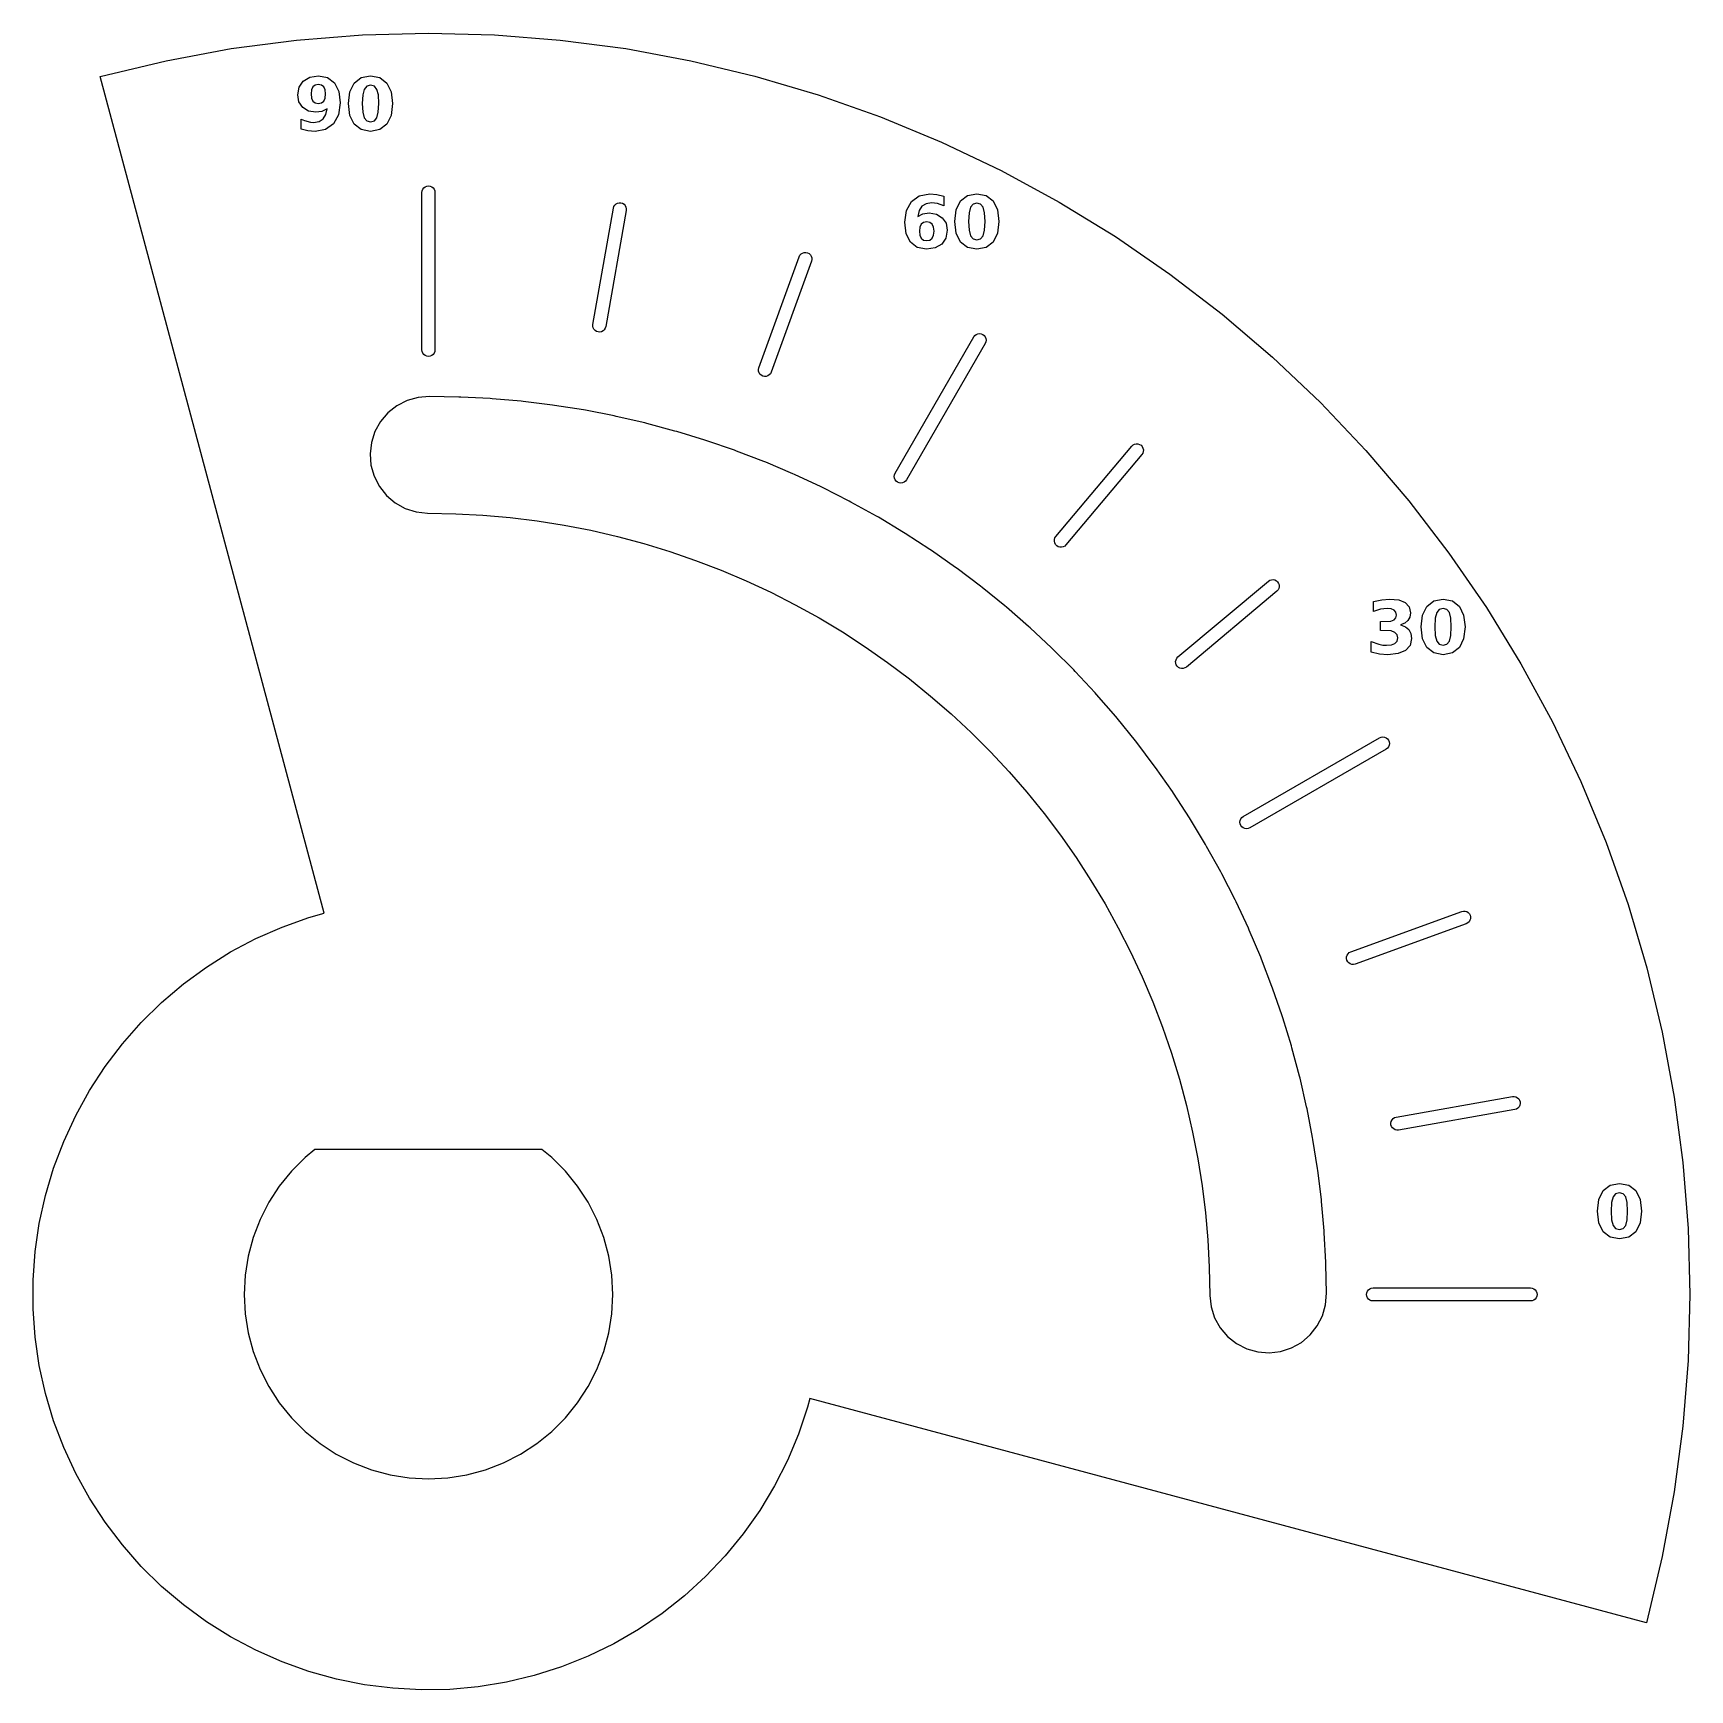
# Model space of a CAD drawing. Header units: millimetres. Extents: x -15.1 to 48.1, y -15.1 to 48.1.
import ezdxf

# ---------------------------------------------------------------- set-up
doc = ezdxf.new("R2010")
doc.units = ezdxf.units.MM
doc.layers.add('CUT', color=1, linetype='Continuous')
doc.layers.add('ENGRAVE', color=5, linetype='Continuous')

msp = doc.modelspace()

# ---------------------------------------------------------------- linework, layer by layer
at = {"layer": 'CUT'}
for points in [[(-7.5206, 47.4831), (-5.0252, 47.8117), (-2.5161, 48.0091), (0, 48.075), (2.5161, 48.0091), (5.0252, 47.8117), (7.5206, 47.4831), (9.9954, 47.0245), (12.4427, 46.4369), (14.856, 45.7221), (17.2285, 44.8819), (19.5539, 43.9187), (21.8256, 42.8352), (24.0375, 41.6342), (26.1835, 40.3191), (28.2578, 38.8935), (30.2546, 37.3613), (32.1685, 35.7267), (33.9942, 33.9942), (35.7267, 32.1685), (37.3613, 30.2546), (38.8935, 28.2578), (40.3191, 26.1835), (41.6342, 24.0375), (42.8352, 21.8256), (43.9187, 19.5539), (44.8819, 17.2285), (45.7221, 14.856), (46.4369, 12.4427), (47.0245, 9.9954), (47.4831, 7.5206), (47.8117, 5.0252), (48.0091, 2.5161), (48.075, 0), (48.0091, -2.5161), (47.8117, -5.0252), (47.4831, -7.5206), (47.0245, -9.9954), (46.4194, -12.5157), (14.5337, -3.9719), (14.4504, -4.2946), (14.1028, -5.3261), (13.6817, -6.3298), (13.1893, -7.3006), (12.6282, -8.2333), (12.0011, -9.123), (11.3116, -9.9652), (10.563, -10.7555), (9.7594, -11.4896), (8.9049, -12.1639), (8.0039, -12.7747), (7.0613, -13.319), (6.0818, -13.7938), (5.0706, -14.1967), (4.033, -14.5256), (2.9744, -14.7787), (1.9002, -14.9548), (0.8161, -15.0529), (-0.2722, -15.0726), (-1.3591, -15.0137), (-2.4389, -14.8765), (-3.506, -14.6617), (-4.5548, -14.3705), (-5.5799, -14.0044), (-6.5758, -13.5652), (-7.5375, -13.0554), (-8.4599, -12.4775), (-9.3382, -11.8345), (-10.1678, -11.1298), (-10.9444, -10.3671), (-11.664, -9.5504), (-12.3227, -8.6838), (-12.9172, -7.772), (-13.4443, -6.8197), (-13.9013, -5.8318), (-14.2859, -4.8135), (-14.596, -3.7701), (-14.83, -2.7071), (-14.9867, -1.6299), (-15.0652, -0.5442), (-15.0652, 0.5442), (-14.9867, 1.6299), (-14.83, 2.7071), (-14.596, 3.7701), (-14.2859, 4.8135), (-13.9013, 5.8318), (-13.4443, 6.8197), (-12.9172, 7.772), (-12.3227, 8.6838), (-11.664, 9.5504), (-10.9444, 10.3671), (-10.1678, 11.1298), (-9.3382, 11.8345), (-8.4599, 12.4775), (-7.5375, 13.0554), (-6.5758, 13.5652), (-5.5799, 14.0044), (-4.5548, 14.3705), (-3.9716, 14.5324), (-12.5157, 46.4194), (-9.9954, 47.0245)], [(29.7753, -0.0351), (29.826, -0.472), (29.9599, -0.8871), (30.1721, -1.268), (30.4546, -1.6003), (30.7965, -1.871), (31.1847, -2.0698), (31.6041, -2.1891), (32.0388, -2.2243), (32.472, -2.174), (32.8871, -2.0401), (33.268, -1.8279), (33.6003, -1.5454), (33.871, -1.2035), (34.0698, -0.8153), (34.1891, -0.3959), (34.2246, 0.0425), (34.2052, 1.155), (34.2024, 1.2339), (34.144, 2.348), (34.1385, 2.4268), (34.0413, 3.5382), (34.033, 3.6167), (33.8971, 4.724), (33.8861, 4.8023), (33.7116, 5.9042), (33.6978, 5.9819), (33.485, 7.0771), (33.4685, 7.1543), (33.2176, 8.2414), (33.1985, 8.318), (32.9097, 9.3956), (32.888, 9.4715), (32.5618, 10.5384), (32.5374, 10.6136), (32.1742, 11.6684), (32.1471, 11.7426), (31.7473, 12.7842), (31.7178, 12.8574), (31.2818, 13.8843), (31.2497, 13.9565), (30.7782, 14.9676), (30.7436, 15.0386), (30.2371, 16.0326), (30.2, 16.1024), (29.6592, 17.0781), (29.6197, 17.1465), (29.0451, 18.1028), (29.0032, 18.1698), (28.3956, 19.1054), (28.3514, 19.1709), (27.7115, 20.0848), (27.6651, 20.1487), (26.9937, 21.0397), (26.9451, 21.1019), (26.243, 21.9689), (26.1922, 22.0294), (25.4603, 22.8714), (25.4075, 22.9301), (24.6466, 23.746), (24.5917, 23.8028), (23.8028, 24.5917), (23.746, 24.6466), (22.9301, 25.4075), (22.8714, 25.4603), (22.0294, 26.1922), (21.9689, 26.243), (21.1019, 26.9451), (21.0397, 26.9937), (20.1487, 27.6651), (20.0848, 27.7115), (19.1709, 28.3514), (19.1054, 28.3956), (18.1698, 29.0032), (18.1028, 29.0451), (17.1465, 29.6197), (17.0781, 29.6592), (16.1024, 30.2), (16.0326, 30.2371), (15.0386, 30.7436), (14.9676, 30.7782), (13.9565, 31.2497), (13.8843, 31.2818), (12.8574, 31.7178), (12.7842, 31.7473), (11.7426, 32.1471), (11.6684, 32.1742), (10.6136, 32.5374), (10.5384, 32.5618), (9.4715, 32.888), (9.3956, 32.9097), (8.318, 33.1985), (8.2414, 33.2176), (7.1543, 33.4685), (7.0771, 33.485), (5.9819, 33.6978), (5.9042, 33.7116), (4.8023, 33.8861), (4.724, 33.8971), (3.6167, 34.033), (3.5382, 34.0413), (2.4268, 34.1385), (2.348, 34.144), (1.2339, 34.2024), (1.155, 34.2052), (0.0425, 34.2246), (-0.3959, 34.1891), (-0.8153, 34.0698), (-1.2035, 33.871), (-1.5454, 33.6003), (-1.8279, 33.268), (-2.0401, 32.8871), (-2.174, 32.472), (-2.2243, 32.0388), (-2.1891, 31.6041), (-2.0698, 31.1847), (-1.871, 30.7965), (-1.6003, 30.4546), (-1.268, 30.1721), (-0.8871, 29.9599), (-0.472, 29.826), (-0.0351, 29.7753), (1.0391, 29.7565), (2.077, 29.7021), (3.1123, 29.6116), (4.1438, 29.4849), (5.1703, 29.3223), (6.1905, 29.124), (7.2031, 28.8902), (8.207, 28.6212), (9.2009, 28.3174), (10.1835, 27.979), (11.1538, 27.6066), (12.1104, 27.2005), (13.0524, 26.7613), (13.9784, 26.2895), (14.8873, 25.7856), (15.7782, 25.2503), (16.6498, 24.6843), (17.5011, 24.0882), (18.3311, 23.4628), (19.1388, 22.8087), (19.9231, 22.1269), (20.6832, 21.4181), (21.4181, 20.6832), (22.1269, 19.9231), (22.8087, 19.1388), (23.4628, 18.3311), (24.0882, 17.5011), (24.6843, 16.6498), (25.2503, 15.7782), (25.7856, 14.8873), (26.2895, 13.9784), (26.7613, 13.0524), (27.2005, 12.1104), (27.6066, 11.1538), (27.979, 10.1835), (28.3174, 9.2009), (28.6212, 8.207), (28.8902, 7.2031), (29.124, 6.1905), (29.3223, 5.1703), (29.4849, 4.1438), (29.6116, 3.1123), (29.7021, 2.077), (29.7565, 1.0391)], [(-4.3246, 5.525), (-4.7006, 5.2205), (-5.2205, 4.7006), (-5.6833, 4.1291), (-6.0837, 3.5124), (-6.4176, 2.8573), (-6.6811, 2.1708), (-6.8714, 1.4606), (-6.9864, 0.7343), (-7.0249, 0), (-6.9864, -0.7343), (-6.8714, -1.4606), (-6.6811, -2.1708), (-6.4176, -2.8573), (-6.0837, -3.5124), (-5.6833, -4.1291), (-5.2205, -4.7006), (-4.7006, -5.2205), (-4.1291, -5.6833), (-3.5124, -6.0837), (-2.8573, -6.4176), (-2.1708, -6.6811), (-1.4606, -6.8714), (-0.7343, -6.9864), (0, -7.0249), (0.7343, -6.9864), (1.4606, -6.8714), (2.1708, -6.6811), (2.8573, -6.4176), (3.5124, -6.0837), (4.1291, -5.6833), (4.7006, -5.2205), (5.2205, -4.7006), (5.6833, -4.1291), (6.0837, -3.5124), (6.4176, -2.8573), (6.6811, -2.1708), (6.8714, -1.4606), (6.9864, -0.7343), (7.0249, 0), (6.9864, 0.7343), (6.8714, 1.4606), (6.6811, 2.1708), (6.4176, 2.8573), (6.0837, 3.5124), (5.6833, 4.1291), (5.2205, 4.7006), (4.7006, 5.2205), (4.3246, 5.525)]]:
    msp.add_lwpolyline(points, close=True, dxfattribs=at)
at = {"layer": 'ENGRAVE'}
for points in [[(-4.4927, 44.6823), (-4.3799, 44.6749), (-4.1705, 44.7075), (-4.0133, 44.8053), (-3.909, 44.9676), (-3.8588, 45.1929), (-4.057, 45.0906), (-4.2854, 45.0564), (-4.5683, 45.1021), (-4.7907, 45.2389), (-4.9347, 45.4502), (-4.9828, 45.7193), (-4.9293, 46.0162), (-4.7688, 46.2473), (-4.5185, 46.396), (-4.1953, 46.4455), (-3.841, 46.3781), (-3.5771, 46.176), (-3.413, 45.8512), (-3.3583, 45.4148), (-3.4223, 44.9628), (-3.6143, 44.6194), (-3.9173, 44.4025), (-4.3156, 44.3302), (-4.5903, 44.3516), (-4.8471, 44.4151), (-4.8471, 44.7926), (-4.7243, 44.741)], [(-3.9901, 45.4874), (-3.9379, 45.5995), (-3.9205, 45.7564), (-3.9379, 45.9122), (-3.9901, 46.0242), (-4.0768, 46.0921), (-4.1979, 46.1148), (-4.319, 46.0921), (-4.4057, 46.0242), (-4.4579, 45.9122), (-4.4753, 45.7564), (-4.4579, 45.5995), (-4.4057, 45.4874), (-4.319, 45.4204), (-4.1979, 45.3981), (-4.0768, 45.4204)], [(-2.2046, 44.3302), (-2.5619, 44.3991), (-2.8268, 44.6058), (-2.9908, 44.9393), (-3.0455, 45.3885), (-2.9908, 45.8389), (-2.8268, 46.1725), (-2.5619, 46.3792), (-2.2046, 46.4481), (-1.8484, 46.3792), (-1.5838, 46.1725), (-1.4198, 45.8389), (-1.3651, 45.3885), (-1.4198, 44.9393), (-1.5838, 44.6058), (-1.8484, 44.3991)], [(-2.0594, 46.0494), (-2.2046, 46.0885), (-2.3498, 46.0494), (-2.4466, 45.9319), (-2.501, 45.719), (-2.5192, 45.3929), (-2.501, 45.0628), (-2.4466, 44.8469), (-2.3498, 44.7281), (-2.2046, 44.6885), (-2.0603, 44.7281), (-1.964, 44.8469), (-1.9095, 45.0628), (-1.8914, 45.3929), (-1.9093, 45.719), (-1.9631, 45.9319)], [(-0.2415, 42.0647), (-0.2165, 42.125), (-0.1768, 42.1768), (-0.125, 42.2165), (-0.0647, 42.2415), (0, 42.25), (0.0647, 42.2415), (0.125, 42.2165), (0.1768, 42.1768), (0.2165, 42.125), (0.2415, 42.0647), (0.25, 42), (0.25, 36), (0.2415, 35.9353), (0.2165, 35.875), (0.1768, 35.8232), (0.125, 35.7835), (0.0647, 35.7585), (0, 35.75), (-0.0647, 35.7585), (-0.125, 35.7835), (-0.1768, 35.8232), (-0.2165, 35.875), (-0.2415, 35.9353), (-0.25, 36), (-0.25, 42)], [(19.3966, 41.5774), (19.1726, 41.6067), (18.9636, 41.574), (18.8064, 41.4759), (18.7025, 41.3139), (18.6533, 41.0887), (18.8484, 41.1889), (19.0785, 41.2226), (19.3612, 41.1768), (19.5834, 41.0393), (19.7275, 40.828), (19.7755, 40.5598), (19.7218, 40.2643), (19.5607, 40.0339), (19.3097, 39.8856), (18.9854, 39.8362), (18.6325, 39.9033), (18.3694, 40.1048), (18.2059, 40.43), (18.1515, 40.8673), (18.2152, 41.319), (18.4065, 41.6623), (18.7089, 41.8792), (19.1057, 41.9515), (19.3791, 41.9296), (19.6416, 41.864), (19.6416, 41.4864)], [(20.9007, 39.8362), (20.5435, 39.9051), (20.2786, 40.1118), (20.1145, 40.4453), (20.0599, 40.8945), (20.1145, 41.3449), (20.2786, 41.6785), (20.5435, 41.8852), (20.9007, 41.9541), (21.257, 41.8852), (21.5215, 41.6785), (21.6856, 41.3449), (21.7403, 40.8945), (21.6856, 40.4453), (21.5215, 40.1118), (21.257, 39.9051)], [(7.0666, 41.4676), (7.1017, 41.5226), (7.1498, 41.5667), (7.2077, 41.5968), (7.2714, 41.611), (7.3366, 41.6081), (7.3989, 41.5885), (7.4539, 41.5534), (7.498, 41.5053), (7.5281, 41.4474), (7.5423, 41.3837), (7.5394, 41.3185), (6.758, 36.8869), (6.7384, 36.8246), (6.7033, 36.7696), (6.6552, 36.7255), (6.5973, 36.6954), (6.5336, 36.6812), (6.4684, 36.6841), (6.4062, 36.7037), (6.3511, 36.7388), (6.307, 36.7869), (6.2769, 36.8448), (6.2628, 36.9085), (6.2656, 36.9737), (7.047, 41.4053)], [(21.046, 41.5553), (20.9007, 41.5945), (20.7556, 41.5553), (20.6588, 41.4378), (20.6043, 41.225), (20.5862, 40.8988), (20.6043, 40.5688), (20.6588, 40.3528), (20.7556, 40.2341), (20.9007, 40.1945), (21.0451, 40.2341), (21.1414, 40.3528), (21.1958, 40.5688), (21.214, 40.8988), (21.196, 41.225), (21.1422, 41.4378)], [(18.7837, 40.7938), (18.7318, 40.6821), (18.7145, 40.5252), (18.7318, 40.3686), (18.7837, 40.2566), (18.8701, 40.1897), (18.991, 40.1673), (19.1127, 40.1897), (19.1993, 40.2566), (19.2511, 40.3686), (19.2684, 40.5252), (19.2511, 40.6821), (19.1993, 40.7938), (19.1127, 40.8611), (18.991, 40.8835), (18.8701, 40.8611)], [(14.1601, 39.6105), (14.2041, 39.6586), (14.2592, 39.6937), (14.3214, 39.7133), (14.3866, 39.7161), (14.4504, 39.702), (14.5082, 39.6719), (14.5564, 39.6278), (14.5914, 39.5727), (14.611, 39.5105), (14.6139, 39.4453), (14.5998, 39.3816), (13.0607, 35.153), (13.0305, 35.0951), (12.9865, 35.047), (12.9314, 35.0119), (12.8692, 34.9923), (12.804, 34.9894), (12.7403, 35.0036), (12.6824, 35.0337), (12.6342, 35.0778), (12.5992, 35.1328), (12.5796, 35.1951), (12.5767, 35.2603), (12.5908, 35.324), (14.1299, 39.5526)], [(20.8232, 36.5498), (20.875, 36.5896), (20.9353, 36.6145), (21, 36.6231), (21.0647, 36.6145), (21.125, 36.5896), (21.1768, 36.5498), (21.2165, 36.4981), (21.2415, 36.4378), (21.25, 36.3731), (21.2415, 36.3084), (21.2165, 36.2481), (18.2165, 31.0519), (18.1768, 31.0001), (18.125, 30.9604), (18.0647, 30.9354), (18, 30.9269), (17.9353, 30.9354), (17.875, 30.9604), (17.8232, 31.0001), (17.7835, 31.0519), (17.7585, 31.1122), (17.75, 31.1769), (17.7585, 31.2416), (17.7835, 31.3019), (20.7835, 36.4981)], [(26.8537, 32.3787), (26.9116, 32.4088), (26.9753, 32.4229), (27.0405, 32.4201), (27.1027, 32.4004), (27.1578, 32.3654), (27.2019, 32.3173), (27.232, 32.2594), (27.2461, 32.1957), (27.2433, 32.1305), (27.2237, 32.0682), (27.1886, 32.0132), (24.296, 28.566), (24.2479, 28.5219), (24.19, 28.4917), (24.1263, 28.4776), (24.0611, 28.4805), (23.9989, 28.5001), (23.9438, 28.5352), (23.8997, 28.5833), (23.8696, 28.6412), (23.8555, 28.7049), (23.8583, 28.7701), (23.878, 28.8323), (23.913, 28.8874), (26.8056, 32.3346)], [(32.1305, 27.2433), (32.1957, 27.2461), (32.2594, 27.232), (32.3173, 27.2019), (32.3654, 27.1578), (32.4004, 27.1027), (32.4201, 27.0405), (32.4229, 26.9753), (32.4088, 26.9116), (32.3787, 26.8537), (32.3346, 26.8056), (28.8874, 23.913), (28.8323, 23.878), (28.7701, 23.8583), (28.7049, 23.8555), (28.6412, 23.8696), (28.5833, 23.8997), (28.5352, 23.9438), (28.5001, 23.9989), (28.4805, 24.0611), (28.4776, 24.1263), (28.4917, 24.19), (28.5219, 24.2479), (28.566, 24.296), (32.0132, 27.1886), (32.0682, 27.2237)], [(37.4449, 25.1896), (37.4718, 25.0038), (37.4136, 24.7366), (37.2391, 24.5422), (36.9535, 24.4238), (36.5614, 24.3843), (36.246, 24.4097), (35.9336, 24.4858), (35.9336, 24.8918), (36.2267, 24.7802), (36.3712, 24.752), (36.5133, 24.7426), (36.698, 24.7607), (36.834, 24.8148), (36.9176, 24.9032), (36.9455, 25.0231), (36.917, 25.1457), (36.8313, 25.2344), (36.6899, 25.2882), (36.2836, 25.3061), (36.2836, 25.6452), (36.6781, 25.6607), (36.8003, 25.7073), (36.8731, 25.7857), (36.8974, 25.8967), (36.8738, 26.0008), (36.8029, 26.0783), (36.6893, 26.1265), (36.5365, 26.1426), (36.2796, 26.1137), (36.0211, 26.0293), (36.0211, 26.4147), (36.33, 26.4804), (36.631, 26.5022), (36.9786, 26.4695), (37.226, 26.3714), (37.3743, 26.208), (37.4237, 25.9786), (37.4001, 25.8158), (37.3292, 25.6854), (37.2125, 25.5882), (37.0505, 25.5249), (37.2322, 25.4518), (37.3642, 25.3394)], [(38.6693, 24.3843), (38.3121, 24.4532), (38.0471, 24.6599), (37.8831, 24.9934), (37.8284, 25.4426), (37.8831, 25.893), (38.0471, 26.2266), (38.3121, 26.4333), (38.6693, 26.5022), (39.0255, 26.4333), (39.2901, 26.2266), (39.4541, 25.893), (39.5088, 25.4426), (39.4541, 24.9934), (39.2901, 24.6599), (39.0255, 24.4532)], [(38.8145, 26.1035), (38.6693, 26.1426), (38.5241, 26.1035), (38.4273, 25.986), (38.3729, 25.7732), (38.3547, 25.447), (38.3729, 25.1169), (38.4273, 24.901), (38.5241, 24.7822), (38.6693, 24.7426), (38.8136, 24.7822), (38.9099, 24.901), (38.9644, 25.1169), (38.9825, 25.447), (38.9646, 25.7732), (38.9108, 25.986)], [(36.3731, 21.25), (36.4378, 21.2415), (36.4981, 21.2165), (36.5498, 21.1768), (36.5896, 21.125), (36.6145, 21.0647), (36.6231, 21), (36.6145, 20.9353), (36.5896, 20.875), (36.5498, 20.8232), (36.4981, 20.7835), (31.3019, 17.7835), (31.2416, 17.7585), (31.1769, 17.75), (31.1122, 17.7585), (31.0519, 17.7835), (31.0001, 17.8232), (30.9604, 17.875), (30.9354, 17.9353), (30.9269, 18), (30.9354, 18.0647), (30.9604, 18.125), (31.0001, 18.1768), (31.0519, 18.2165), (36.2481, 21.2165), (36.3084, 21.2415)], [(39.5105, 14.611), (39.5727, 14.5914), (39.6278, 14.5564), (39.6719, 14.5082), (39.702, 14.4504), (39.7161, 14.3866), (39.7133, 14.3214), (39.6937, 14.2592), (39.6586, 14.2041), (39.6105, 14.1601), (39.5526, 14.1299), (35.324, 12.5908), (35.2603, 12.5767), (35.1951, 12.5796), (35.1328, 12.5992), (35.0778, 12.6342), (35.0337, 12.6824), (35.0036, 12.7403), (34.9894, 12.804), (34.9923, 12.8692), (35.0119, 12.9314), (35.047, 12.9865), (35.0951, 13.0305), (35.153, 13.0607), (39.3816, 14.5998), (39.4453, 14.6139)], [(41.4474, 7.5281), (41.5053, 7.498), (41.5534, 7.4539), (41.5885, 7.3989), (41.6081, 7.3366), (41.611, 7.2714), (41.5968, 7.2077), (41.5667, 7.1498), (41.5226, 7.1017), (41.4676, 7.0666), (41.4053, 7.047), (36.9737, 6.2656), (36.9085, 6.2628), (36.8448, 6.2769), (36.7869, 6.307), (36.7388, 6.3511), (36.7037, 6.4062), (36.6841, 6.4684), (36.6812, 6.5336), (36.6954, 6.5973), (36.7255, 6.6552), (36.7696, 6.7033), (36.8246, 6.7384), (36.8869, 6.758), (41.3185, 7.5394), (41.3837, 7.5423)], [(45.3898, 2.115), (45.0326, 2.1839), (44.7677, 2.3906), (44.6036, 2.7241), (44.5489, 3.1733), (44.6036, 3.6237), (44.7677, 3.9573), (45.0326, 4.164), (45.3898, 4.2329), (45.7461, 4.164), (46.0106, 3.9573), (46.1747, 3.6237), (46.2294, 3.1733), (46.1747, 2.7241), (46.0106, 2.3906), (45.7461, 2.1839)], [(45.5351, 3.8341), (45.3898, 3.8733), (45.2447, 3.8341), (45.1479, 3.7166), (45.0934, 3.5038), (45.0753, 3.1776), (45.0934, 2.8475), (45.1479, 2.6316), (45.2447, 2.5129), (45.3898, 2.4733), (45.5342, 2.5129), (45.6304, 2.6316), (45.6849, 2.8475), (45.7031, 3.1776), (45.6851, 3.5038), (45.6313, 3.7166)], [(42.125, 0.2165), (42.1768, 0.1768), (42.2165, 0.125), (42.2415, 0.0647), (42.25, 0), (42.2415, -0.0647), (42.2165, -0.125), (42.1768, -0.1768), (42.125, -0.2165), (42.0647, -0.2415), (42, -0.25), (36, -0.25), (35.9353, -0.2415), (35.875, -0.2165), (35.8232, -0.1768), (35.7835, -0.125), (35.7585, -0.0647), (35.75, 0), (35.7585, 0.0647), (35.7835, 0.125), (35.8232, 0.1768), (35.875, 0.2165), (35.9353, 0.2415), (36, 0.25), (42, 0.25), (42.0647, 0.2415)]]:
    msp.add_lwpolyline(points, close=True, dxfattribs=at)

doc.saveas('drawing.dxf')
